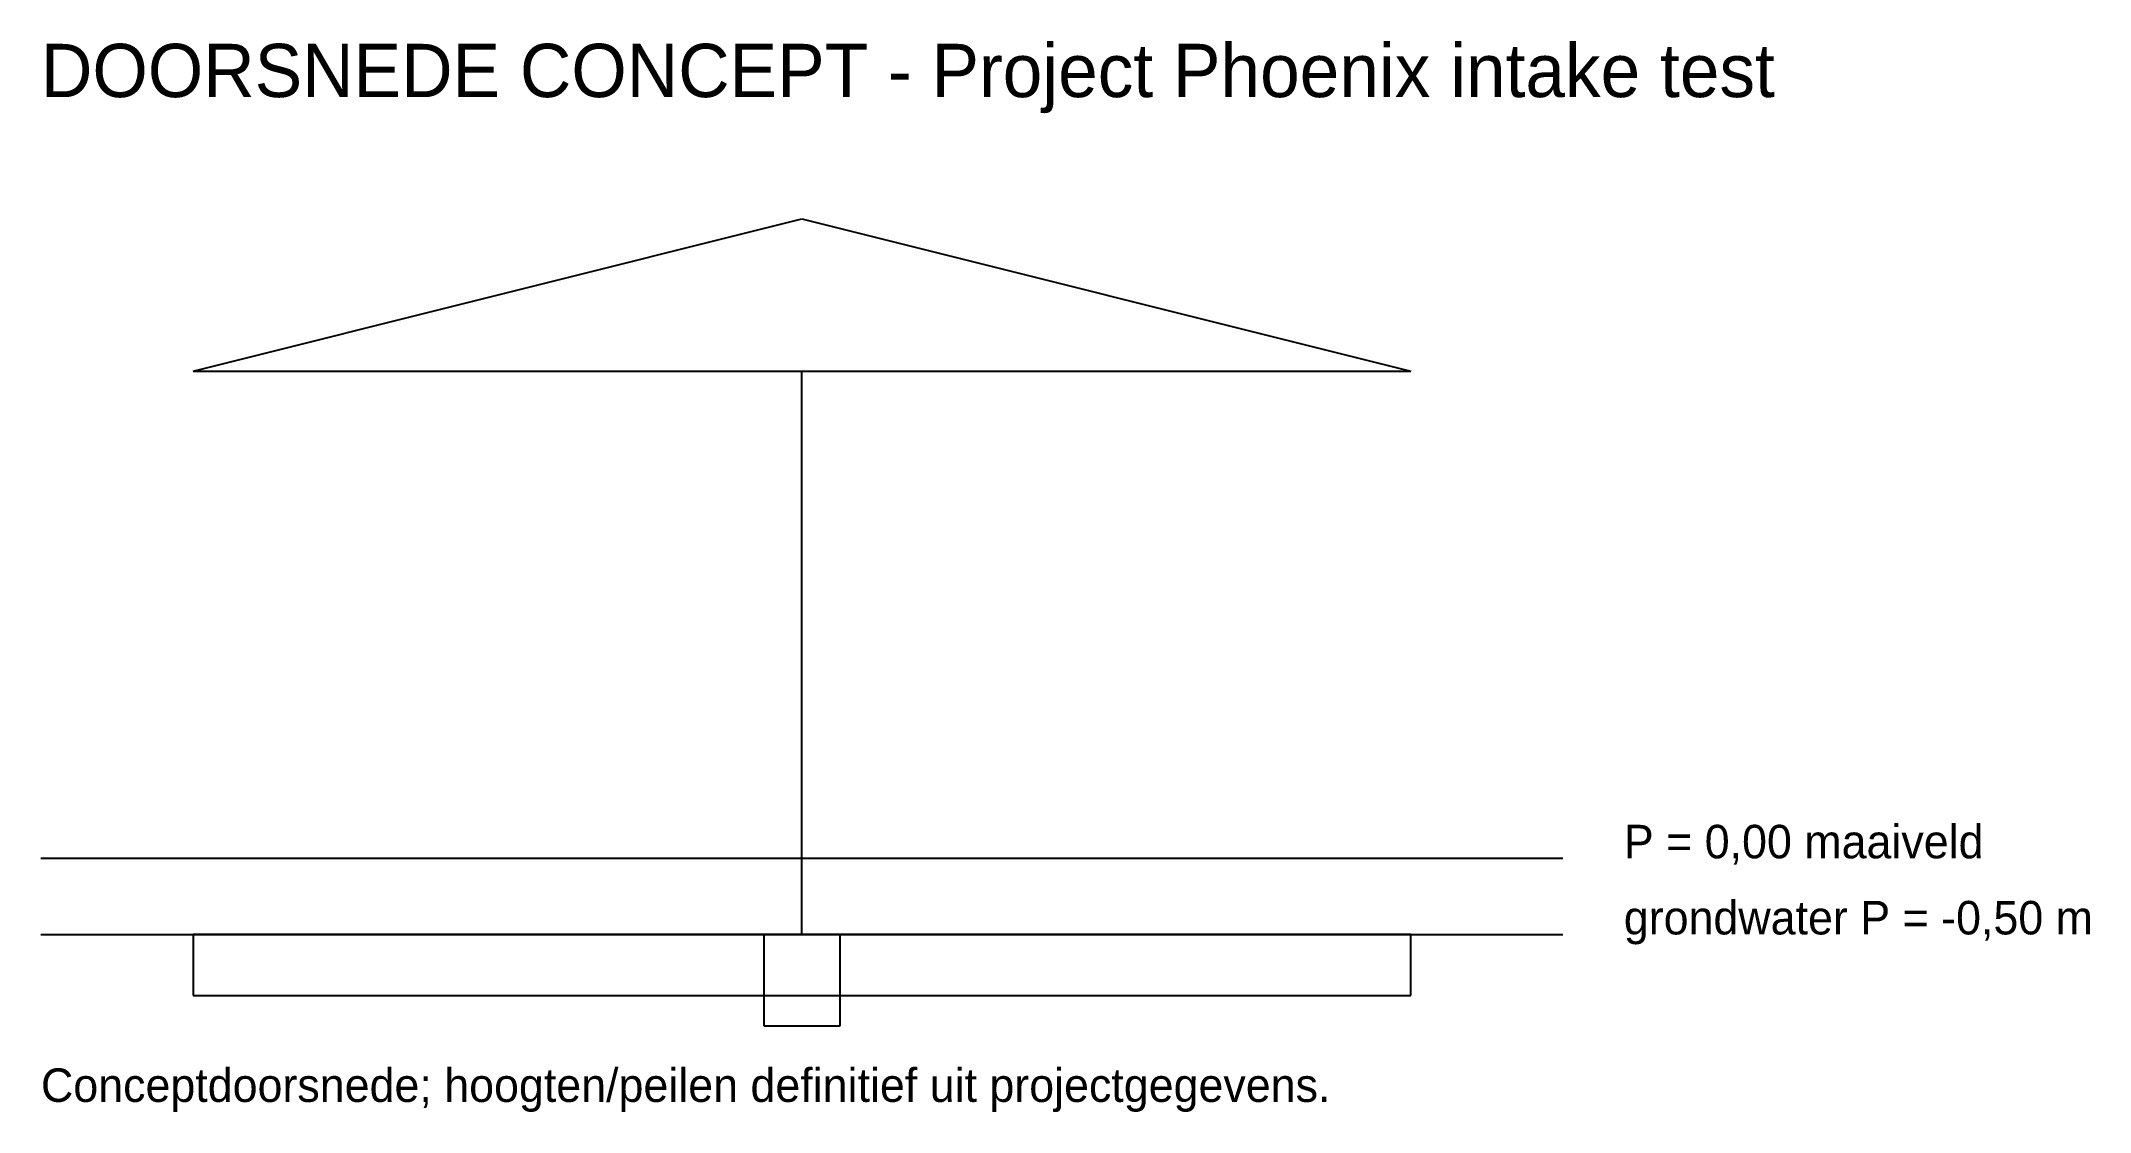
# Model space of a CAD drawing. Extents: x 0 to 13.5, y -1.7 to 5.4.
import ezdxf

# ---------------------------------------------------------------- set-up
doc = ezdxf.new("R2010")
doc.units = 0
for name, color, linetype in [('A-ASSEN', 7, 'CONTINUOUS'), ('A-MAATVOERING', 7, 'CONTINUOUS'), ('S-DAK', 7, 'CONTINUOUS'), ('S-FUNDERING-BALK', 7, 'CONTINUOUS'), ('S-FUNDERING-STROOK', 7, 'CONTINUOUS'), ('S-KOLOMMEN', 7, 'CONTINUOUS'), ('T-TEKST', 7, 'CONTINUOUS')]:
    doc.layers.add(name, color=color, linetype=linetype)

msp = doc.modelspace()

# ---------------------------------------------------------------- linework, layer by layer
at = {"layer": 'A-ASSEN'}
msp.add_line((0, 0), (10, 0), dxfattribs=at)
at = {"layer": 'A-MAATVOERING'}
msp.add_line((0, -0.5), (10, -0.5), dxfattribs=at)
at = {"layer": 'S-DAK'}
for p, q in [((1, 3.2), (5, 4.2)), ((5, 4.2), (9, 3.2)), ((1, 3.2), (9, 3.2))]:
    msp.add_line(p, q, dxfattribs=at)
at = {"layer": 'S-FUNDERING-BALK'}
for p, q in [((5.25, -0.5), (4.75, -0.5)), ((4.75, -0.5), (4.75, -1.1)), ((5.25, -1.1), (5.25, -0.5)), ((4.75, -1.1), (5.25, -1.1))]:
    msp.add_line(p, q, dxfattribs=at)
at = {"layer": 'S-FUNDERING-STROOK'}
for p, q in [((9, -0.5), (1, -0.5)), ((1, -0.5), (1, -0.9)), ((9, -0.9), (9, -0.5)), ((1, -0.9), (9, -0.9))]:
    msp.add_line(p, q, dxfattribs=at)
at = {"layer": 'S-KOLOMMEN'}
msp.add_line((5, -0.5), (5, 3.2), dxfattribs=at)

# ---------------------------------------------------------------- texts
at = {"layer": 'T-TEKST'}
for s, height, p in [('DOORSNEDE CONCEPT - Project Phoenix intake test', 0.35, (0, 5)), ('P = 0,00 maaiveld', 0.22, (10.4, 0)), ('grondwater P = -0,50 m', 0.22, (10.4, -0.5)), ('Conceptdoorsnede; hoogten/peilen definitief uit projectgegevens.', 0.22, (0, -1.6))]:
    msp.add_text(s, height=height, dxfattribs=at).set_placement(p)

doc.saveas('drawing.dxf')
